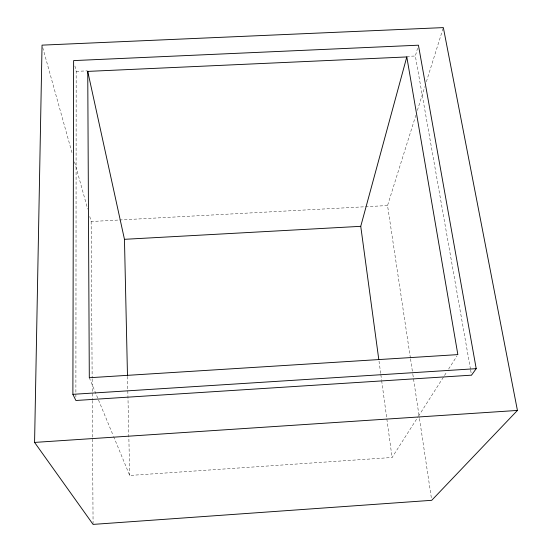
<?xml version="1.0" encoding="UTF-8"?>
<svg xmlns="http://www.w3.org/2000/svg" width="552" height="552" viewBox="0 0 552 552"><rect width="100%" height="100%" fill="white"/><g stroke="black" fill="none" stroke-linecap="round" stroke-linejoin="round"><path stroke-width="0.41" stroke-dasharray="2.76 2.07" d="M75.886 397.047L76.176 71.367L74.61 64.736M470.49 369.226L415.352 56.007L417.547 48.286M410.398 358.041L387.545 205.544L415.828 115.34M417.374 110.421L424.833 86.643M426.372 81.724L443.083 28.421M113.608 436.528L129.699 475.458L392.072 457.491L418.016 416.919M418.478 416.194L446.734 372M448.59 369.102L456.925 356.061M89.769 216.543L91.149 221.518L118.645 220.034M119.501 219.986L387.545 205.544M76.176 71.367L87.368 70.856M406.741 56.394L415.352 56.007M89.307 377.74L113.277 435.735M42.739 47.624L72.478 154.443M74.554 161.895L87.692 209.091M470.635 370.075L471.532 375.167M410.529 358.897L412.696 373.38M412.827 374.228L419.334 417.678M419.465 418.526L431.588 499.463M379.01 361.098L380.742 373.897M380.859 374.746L381.549 379.866M381.667 380.721L392.072 457.491M127.498 376.347L129.699 475.458M91.149 221.518L92.15 378.12M92.156 378.982L92.287 399.634M92.294 400.49L93.074 523.537"/><path stroke-width="0.83" d="M72.885 394.328L73.623 60.596L418.43 45.195L476.21 368.66L471.532 375.167L75.886 400.49L72.885 394.328L476.21 368.66M34.576 442.414L42.042 45.14L443.346 27.6L517.424 410.433L431.719 500.312L93.081 524.4L34.576 442.414L517.424 410.433M378.776 359.393L360.746 226.327L406.803 56.939L87.74 71.394L89.307 377.74L457.856 354.612L406.803 56.939M87.74 71.394L124.462 239.32L360.746 226.327M124.462 239.32L127.477 375.484"/></g></svg>
